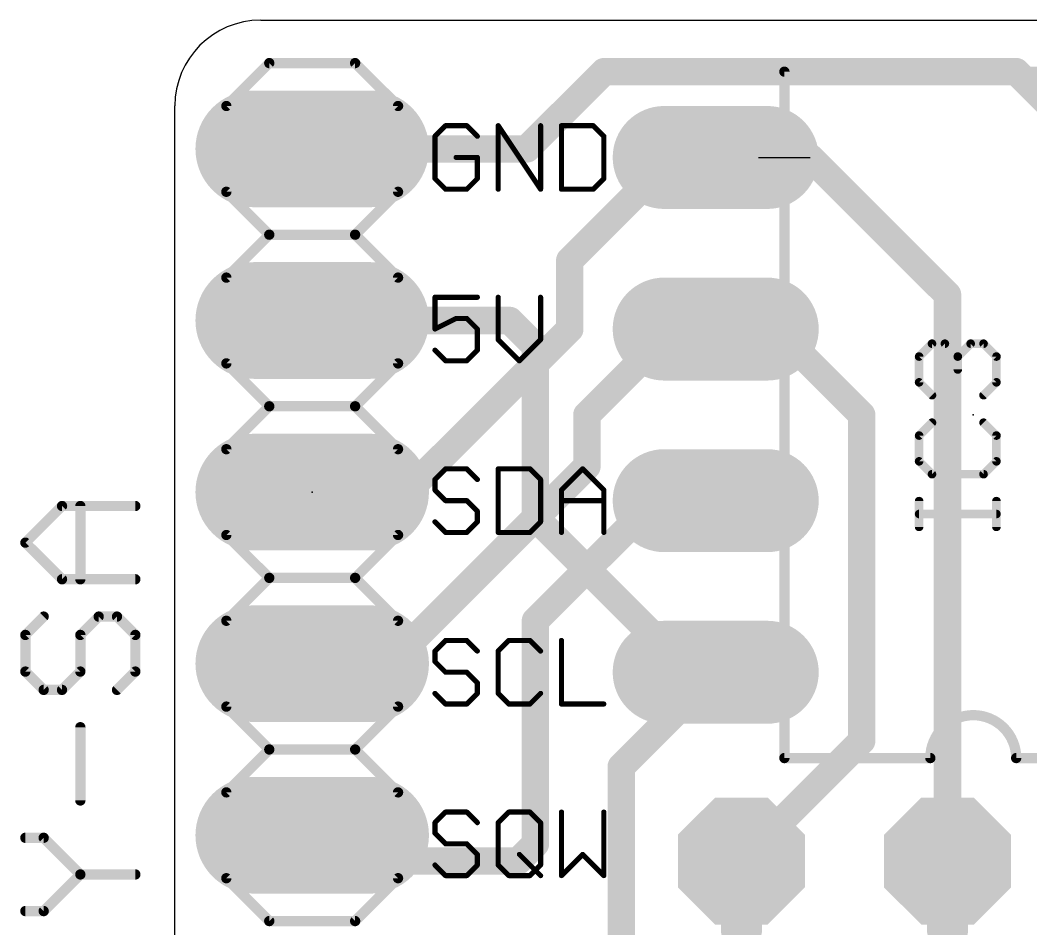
# Model space of a CAD drawing. Extents: x -2.3 to 30.4, y 0 to 24.1.
# Drawn here: x -2.29 to 12.66, y 10.68 to 24.13 of the extents above; entities that cross this region are included whole.
import ezdxf

# ---------------------------------------------------------------- set-up
doc = ezdxf.new("R2010")
doc.units = 0
for name, color, linetype in [('1', 12, 'CONTINUOUS'), ('16', 132, 'CONTINUOUS'), ('17', 110, 'CONTINUOUS'), ('19', 53, 'CONTINUOUS'), ('20', 53, 'CONTINUOUS'), ('21', 253, 'CONTINUOUS'), ('23', 53, 'CONTINUOUS'), ('25', 253, 'CONTINUOUS'), ('29', 253, 'CONTINUOUS'), ('30', 253, 'CONTINUOUS'), ('51', 253, 'CONTINUOUS')]:
    doc.layers.add(name, color=color, linetype=linetype)

# ---------------------------------------------------------------- blocks, each defined once
blk = doc.blocks.new('LONGP100')
at = {"const_width": 1}
blk.add_lwpolyline([(-0.5, 0), (0.5, 0)], dxfattribs=at)
at = {"const_width": 0.5}
for points in [[(-0.5, 0.25, 1), (-0.5, -0.25)], [(0.5, -0.25, 1), (0.5, 0.25)]]:
    blk.add_lwpolyline(points, format="xyb", dxfattribs=at)
blk = doc.blocks.new('RECT')
blk.add_solid([(-0.5, -0.5), (0.5, -0.5), (-0.5, 0.5), (0.5, 0.5)])
blk = doc.blocks.new('OCTAGONP')
at = {"const_width": 0.5}
blk.add_lwpolyline([(-0.25, -0.1036), (-0.25, 0.1036), (-0.1036, 0.25), (0.1036, 0.25), (0.25, 0.1036), (0.25, -0.1036), (0.1036, -0.25), (-0.1036, -0.25), (-0.25, -0.1036), (-0.25, 0.1036)], dxfattribs=at)

msp = doc.modelspace()

# ---------------------------------------------------------------- linework, layer by layer
at = {"layer": '1'}
for points, const_width in [([(5.207, 22.225), (6.35, 23.368)], 0.4064), ([(6.35, 23.368), (12.446, 23.368)], 0.4064), ([(12.446, 23.368), (12.954, 22.86)], 0.4064), ([(2.032, 22.225), (5.207, 22.225)], 0.4064), ([(4.953, 19.685), (2.032, 19.685)], 0.4064), ([(5.334, 19.304), (4.953, 19.685)], 0.4064), ([(5.334, 16.764), (5.334, 19.304)], 0.4064), ([(-2.2112, 16.3966), (-1.6689, 16.939)], 0.1524), ([(-1.6689, 16.939), (-0.5842, 16.939)], 0.1524), ([(-1.3977, 15.8543), (-1.3977, 16.939)], 0.1524), ([(7.62, 14.478), (5.334, 16.764)], 0.4064), ([(-1.6689, 15.8543), (-2.2112, 16.3966)], 0.1524), ([(-0.5842, 15.8543), (-1.6689, 15.8543)], 0.1524), ([(-1.94, 15.3018), (-2.2112, 15.0306)], 0.1524), ([(-1.3977, 15.0306), (-1.1265, 15.3018)], 0.1524), ([(-1.1265, 15.3018), (-0.8554, 15.3018)], 0.1524), ([(-0.8554, 15.3018), (-0.5842, 15.0306)], 0.1524), ([(-2.2112, 15.0306), (-2.2112, 14.4883)], 0.1524), ([(-1.3977, 14.4883), (-1.3977, 15.0306)], 0.1524), ([(-0.5842, 15.0306), (-0.5842, 14.4883)], 0.1524), ([(8.001, 14.478), (7.62, 14.478)], 0.4064), ([(-2.2112, 14.4883), (-1.94, 14.2171)], 0.1524), ([(-1.6689, 14.2171), (-1.3977, 14.4883)], 0.1524), ([(-0.5842, 14.4883), (-0.8554, 14.2171)], 0.1524), ([(-1.94, 14.2171), (-1.6689, 14.2171)], 0.1524), ([(-1.3977, 12.58), (-1.3977, 13.6646)], 0.1524), ([(-1.94, 12.0275), (-2.2112, 12.0275)], 0.1524), ([(-1.3977, 11.4852), (-1.94, 12.0275)], 0.1524), ([(-1.94, 10.9428), (-1.3977, 11.4852)], 0.1524), ([(-1.3977, 11.4852), (-0.5842, 11.4852)], 0.1524), ([(-2.2112, 10.9428), (-1.94, 10.9428)], 0.1524)]:
    msp.add_lwpolyline(points, dxfattribs=dict(at, const_width=const_width))
for points, const_width in [([(6.35, 23.4696, 1), (6.35, 23.2664)], 0.2032), ([(6.4218, 23.2962, 1), (6.2782, 23.4398)], 0.2032), ([(12.5178, 23.4398, 1), (12.3742, 23.2962)], 0.2032), ([(12.446, 23.2664, 1), (12.446, 23.4696)], 0.2032), ([(2.032, 22.3266, 1), (2.032, 22.1234)], 0.2032), ([(5.207, 22.1234, 1), (5.207, 22.3266)], 0.2032), ([(5.1352, 22.2968, 1), (5.2788, 22.1532)], 0.2032), ([(2.032, 19.7866, 1), (2.032, 19.5834)], 0.2032), ([(5.0248, 19.7568, 1), (4.8812, 19.6132)], 0.2032), ([(4.953, 19.5834, 1), (4.953, 19.7866)], 0.2032), ([(5.4356, 19.304, 1), (5.2324, 19.304)], 0.2032), ([(5.2622, 19.2322, 1), (5.4058, 19.3758)], 0.2032), ([(-1.6689, 16.9771, 1), (-1.6689, 16.9009)], 0.0762), ([(-1.6419, 16.912, 1), (-1.6958, 16.9659)], 0.0762), ([(-1.3596, 16.939, 1), (-1.4358, 16.939)], 0.0762), ([(-0.5842, 16.9009, 1), (-0.5842, 16.9771)], 0.0762), ([(5.4058, 16.8358, 1), (5.2622, 16.6922)], 0.2032), ([(5.2324, 16.764, 1), (5.4356, 16.764)], 0.2032), ([(-2.1842, 16.4236, 1), (-2.2381, 16.3697)], 0.0762), ([(-2.2381, 16.4236, 1), (-2.1842, 16.3697)], 0.0762), ([(-1.6689, 15.8924, 1), (-1.6689, 15.8162)], 0.0762), ([(-1.6958, 15.8274, 1), (-1.6419, 15.8812)], 0.0762), ([(-1.4358, 15.8543, 1), (-1.3596, 15.8543)], 0.0762), ([(-0.5842, 15.8162, 1), (-0.5842, 15.8924)], 0.0762), ([(-1.9131, 15.2749, 1), (-1.967, 15.3287)], 0.0762), ([(-1.1265, 15.3399, 1), (-1.1265, 15.2637)], 0.0762), ([(-1.0996, 15.2749, 1), (-1.1535, 15.3287)], 0.0762), ([(-0.8284, 15.3287, 1), (-0.8823, 15.2749)], 0.0762), ([(-0.8554, 15.2637, 1), (-0.8554, 15.3399)], 0.0762), ([(-2.1731, 15.0306, 1), (-2.2493, 15.0306)], 0.0762), ([(-1.3596, 15.0306, 1), (-1.4358, 15.0306)], 0.0762), ([(-0.5461, 15.0306, 1), (-0.6223, 15.0306)], 0.0762), ([(-2.2381, 15.0576, 1), (-2.1842, 15.0037)], 0.0762), ([(-1.4246, 15.0576, 1), (-1.3708, 15.0037)], 0.0762), ([(-0.6111, 15.0037, 1), (-0.5573, 15.0576)], 0.0762), ([(7.62, 14.5796, 1), (7.62, 14.3764)], 0.2032), ([(7.5482, 14.4062, 1), (7.6918, 14.5498)], 0.2032), ([(8.001, 14.3764, 1), (8.001, 14.5796)], 0.2032), ([(-2.2493, 14.4883, 1), (-2.1731, 14.4883)], 0.0762), ([(-2.1842, 14.5152, 1), (-2.2381, 14.4614)], 0.0762), ([(-1.4358, 14.4883, 1), (-1.3596, 14.4883)], 0.0762), ([(-1.3708, 14.4614, 1), (-1.4246, 14.5152)], 0.0762), ([(-0.6223, 14.4883, 1), (-0.5461, 14.4883)], 0.0762), ([(-0.5573, 14.4614, 1), (-0.6111, 14.5152)], 0.0762), ([(-1.94, 14.2552, 1), (-1.94, 14.179)], 0.0762), ([(-1.967, 14.1902, 1), (-1.9131, 14.2441)], 0.0762), ([(-1.6958, 14.2441, 1), (-1.6419, 14.1902)], 0.0762), ([(-1.6689, 14.179, 1), (-1.6689, 14.2552)], 0.0762), ([(-0.8823, 14.2441, 1), (-0.8284, 14.1902)], 0.0762), ([(-1.3596, 13.6646, 1), (-1.4358, 13.6646)], 0.0762), ([(-1.4358, 12.58, 1), (-1.3596, 12.58)], 0.0762), ([(-2.2112, 12.0656, 1), (-2.2112, 11.9894)], 0.0762), ([(-1.9131, 12.0544, 1), (-1.967, 12.0005)], 0.0762), ([(-1.94, 11.9894, 1), (-1.94, 12.0656)], 0.0762), ([(-1.3977, 11.5233, 1), (-1.3977, 11.4471)], 0.0762), ([(-1.3708, 11.4582, 1), (-1.4246, 11.5121)], 0.0762), ([(-1.4246, 11.4582, 1), (-1.3708, 11.5121)], 0.0762), ([(-0.5842, 11.4471, 1), (-0.5842, 11.5233)], 0.0762), ([(-2.2112, 10.9809, 1), (-2.2112, 10.9047)], 0.0762), ([(-1.967, 10.9698, 1), (-1.9131, 10.9159)], 0.0762), ([(-1.94, 10.9047, 1), (-1.94, 10.9809)], 0.0762)]:
    msp.add_lwpolyline(points, format="xyb", dxfattribs=dict(at, const_width=const_width))
at = {"layer": '16', "const_width": 0.4064}
for points in [[(5.842, 20.574), (7.366, 22.098)], [(7.366, 22.098), (8.001, 22.098)], [(8.001, 22.098), (8.636, 22.098)], [(11.43, 20.066), (9.398, 22.098)], [(5.842, 19.558), (5.842, 20.574)], [(11.43, 11.684), (11.43, 20.066)], [(7.62, 19.304), (8.001, 19.685)], [(8.001, 19.685), (8.128, 19.812)], [(8.001, 19.685), (8.001, 19.558)], [(3.429, 17.145), (5.842, 19.558)], [(8.001, 19.558), (7.874, 19.558)], [(8.001, 19.558), (8.89, 19.558)], [(8.89, 19.558), (10.16, 18.288)], [(6.096, 18.288), (7.112, 19.304)], [(7.112, 19.304), (7.62, 19.304)], [(6.096, 17.526), (6.096, 18.288)], [(10.16, 18.288), (10.16, 13.462)], [(3.175, 14.605), (6.096, 17.526)], [(2.032, 17.145), (3.429, 17.145)], [(5.334, 15.24), (7.112, 17.018)], [(7.112, 17.018), (8.001, 17.018)], [(5.334, 11.938), (5.334, 15.24)], [(2.032, 14.605), (3.175, 14.605)], [(6.604, 13.081), (8.001, 14.478)], [(10.16, 13.462), (8.382, 11.684)], [(6.604, 8.382), (6.604, 13.081)], [(1.905, 11.938), (2.032, 12.065)], [(1.778, 11.938), (1.905, 11.938)], [(2.286, 11.938), (1.905, 11.938)], [(2.54, 11.684), (2.286, 11.938)], [(5.08, 11.684), (5.334, 11.938)], [(2.54, 11.684), (5.08, 11.684)]]:
    msp.add_lwpolyline(points, dxfattribs=at)
at = {"layer": '16', "const_width": 0.2032}
for points in [[(7.366, 22.1996, 1), (7.366, 21.9964)], [(7.4378, 22.0262, 1), (7.2942, 22.1698)], [(8.001, 22.1996, 1), (8.001, 21.9964)], [(8.001, 21.9964, 1), (8.001, 22.1996)], [(8.636, 21.9964, 1), (8.636, 22.1996)], [(9.4698, 22.1698, 1), (9.3262, 22.0262)], [(5.9436, 20.574, 1), (5.7404, 20.574)], [(5.7702, 20.6458, 1), (5.9138, 20.5022)], [(11.5316, 20.066, 1), (11.3284, 20.066)], [(11.3582, 19.9942, 1), (11.5018, 20.1378)], [(8.1026, 19.685, 1), (7.8994, 19.685)], [(8.0728, 19.6132, 1), (7.9292, 19.7568)], [(8.1998, 19.7402, 1), (8.0562, 19.8838)], [(5.9138, 19.4862, 1), (5.7702, 19.6298)], [(7.874, 19.6596, 1), (7.874, 19.4564)], [(8.001, 19.6596, 1), (8.001, 19.4564)], [(7.9292, 19.7568, 1), (8.0728, 19.6132)], [(8.001, 19.4564, 1), (8.001, 19.6596)], [(8.9618, 19.6298, 1), (8.8182, 19.4862)], [(8.89, 19.4564, 1), (8.89, 19.6596)], [(5.7404, 19.558, 1), (5.9436, 19.558)], [(7.8994, 19.558, 1), (8.1026, 19.558)], [(7.112, 19.4056, 1), (7.112, 19.2024)], [(7.1838, 19.2322, 1), (7.0402, 19.3758)], [(7.5482, 19.3758, 1), (7.6918, 19.2322)], [(7.62, 19.2024, 1), (7.62, 19.4056)], [(6.1976, 18.288, 1), (5.9944, 18.288)], [(6.0242, 18.3598, 1), (6.1678, 18.2162)], [(10.2616, 18.288, 1), (10.0584, 18.288)], [(10.0882, 18.2162, 1), (10.2318, 18.3598)], [(6.1678, 17.4542, 1), (6.0242, 17.5978)], [(5.9944, 17.526, 1), (6.1976, 17.526)], [(2.032, 17.2466, 1), (2.032, 17.0434)], [(3.429, 17.0434, 1), (3.429, 17.2466)], [(3.3572, 17.2168, 1), (3.5008, 17.0732)], [(7.112, 17.1196, 1), (7.112, 16.9164)], [(7.1838, 16.9462, 1), (7.0402, 17.0898)], [(8.001, 16.9164, 1), (8.001, 17.1196)], [(5.4356, 15.24, 1), (5.2324, 15.24)], [(5.2622, 15.3118, 1), (5.4058, 15.1682)], [(2.032, 14.7066, 1), (2.032, 14.5034)], [(3.175, 14.5034, 1), (3.175, 14.7066)], [(3.1032, 14.6768, 1), (3.2468, 14.5332)], [(8.0728, 14.4062, 1), (7.9292, 14.5498)], [(10.2318, 13.3902, 1), (10.0882, 13.5338)], [(10.0584, 13.462, 1), (10.2616, 13.462)], [(6.7056, 13.081, 1), (6.5024, 13.081)], [(6.5322, 13.1528, 1), (6.6758, 13.0092)], [(2.1038, 11.9932, 1), (1.9602, 12.1368)], [(1.778, 12.0396, 1), (1.778, 11.8364)], [(1.905, 12.0396, 1), (1.905, 11.8364)], [(1.8332, 12.0098, 1), (1.9768, 11.8662)], [(1.905, 11.8364, 1), (1.905, 12.0396)], [(2.3578, 12.0098, 1), (2.2142, 11.8662)], [(2.286, 11.8364, 1), (2.286, 12.0396)], [(5.4058, 11.8662, 1), (5.2622, 12.0098)], [(5.2324, 11.938, 1), (5.4356, 11.938)], [(2.54, 11.7856, 1), (2.54, 11.5824)], [(2.4682, 11.6122, 1), (2.6118, 11.7558)], [(5.0082, 11.7558, 1), (5.1518, 11.6122)], [(5.08, 11.5824, 1), (5.08, 11.7856)], [(8.3102, 11.7558, 1), (8.4538, 11.6122)], [(11.3284, 11.684, 1), (11.5316, 11.684)]]:
    msp.add_lwpolyline(points, format="xyb", dxfattribs=at)
at = {"layer": '19'}
msp.add_line((8.636, 22.098), (9.398, 22.098), dxfattribs=at)
at = {"layer": '20'}
for p, q in [((1.27, 24.13), (29.083, 24.13)), ((0, 1.27), (0, 22.86))]:
    msp.add_line(p, q, dxfattribs=at)
msp.add_arc((1.27, 22.86), 1.27, 90, 180, dxfattribs=at)
at = {"layer": '21'}
for points, const_width in [([(0.762, 22.86), (1.397, 23.495)], 0.1524), ([(1.397, 23.495), (2.667, 23.495)], 0.1524), ([(2.667, 23.495), (3.302, 22.86)], 0.1524), ([(14.605, 23.368), (9.017, 23.368)], 0.1524), ([(9.017, 23.368), (9.017, 13.208)], 0.1524), ([(0.762, 21.59), (0.762, 22.86)], 0.1524), ([(3.302, 22.86), (3.302, 21.59)], 0.1524), ([(4.0049, 22.5687), (3.8481, 22.4119)], 0.0762), ([(4.3184, 22.5687), (4.0049, 22.5687)], 0.0762), ([(4.4752, 22.4119), (4.3184, 22.5687)], 0.0762), ([(4.7836, 21.6281), (4.7836, 22.5687)], 0.0762), ([(4.7836, 22.5687), (5.4107, 21.6281)], 0.0762), ([(5.4107, 21.6281), (5.4107, 22.5687)], 0.0762), ([(5.7191, 22.5687), (5.7191, 21.6281)], 0.0762), ([(6.1894, 22.5687), (5.7191, 22.5687)], 0.0762), ([(6.3462, 22.4119), (6.1894, 22.5687)], 0.0762), ([(3.8481, 22.4119), (3.8481, 21.7849)], 0.0762), ([(6.3462, 21.7849), (6.3462, 22.4119)], 0.0762), ([(4.4752, 22.0984), (4.1616, 22.0984)], 0.0762), ([(4.4752, 21.7849), (4.4752, 22.0984)], 0.0762), ([(3.8481, 21.7849), (4.0049, 21.6281)], 0.0762), ([(4.3184, 21.6281), (4.4752, 21.7849)], 0.0762), ([(6.1894, 21.6281), (6.3462, 21.7849)], 0.0762), ([(0.762, 21.59), (1.397, 20.955)], 0.1524), ([(2.667, 20.955), (3.302, 21.59)], 0.1524), ([(4.0049, 21.6281), (4.3184, 21.6281)], 0.0762), ([(5.7191, 21.6281), (6.1894, 21.6281)], 0.0762), ([(0.762, 20.32), (1.397, 20.955)], 0.1524), ([(1.397, 20.955), (2.667, 20.955)], 0.1524), ([(2.667, 20.955), (3.302, 20.32)], 0.1524), ([(0.762, 19.05), (0.762, 20.32)], 0.1524), ([(3.302, 20.32), (3.302, 19.05)], 0.1524), ([(4.4752, 20.0287), (3.8481, 20.0287)], 0.0762), ([(3.8481, 20.0287), (3.8481, 19.5584)], 0.0762), ([(4.7836, 20.0287), (4.7836, 19.4016)], 0.0762), ([(5.4107, 19.4016), (5.4107, 20.0287)], 0.0762), ([(3.8481, 19.5584), (4.1616, 19.7152)], 0.0762), ([(4.1616, 19.7152), (4.3184, 19.7152)], 0.0762), ([(4.3184, 19.7152), (4.4752, 19.5584)], 0.0762), ([(4.4752, 19.5584), (4.4752, 19.2449)], 0.0762), ([(4.7836, 19.4016), (5.0972, 19.0881)], 0.0762), ([(5.0972, 19.0881), (5.4107, 19.4016)], 0.0762), ([(4.0049, 19.0881), (3.8481, 19.2449)], 0.0762), ([(4.4752, 19.2449), (4.3184, 19.0881)], 0.0762), ([(0.762, 19.05), (1.397, 18.415)], 0.1524), ([(2.667, 18.415), (3.302, 19.05)], 0.1524), ([(4.3184, 19.0881), (4.0049, 19.0881)], 0.0762), ([(0.762, 17.78), (1.397, 18.415)], 0.1524), ([(1.397, 18.415), (2.667, 18.415)], 0.1524), ([(2.667, 18.415), (3.302, 17.78)], 0.1524), ([(0.762, 16.51), (0.762, 17.78)], 0.1524), ([(3.302, 17.78), (3.302, 16.51)], 0.1524), ([(4.0049, 17.4887), (3.8481, 17.3319)], 0.0762), ([(4.3184, 17.4887), (4.0049, 17.4887)], 0.0762), ([(4.4752, 17.3319), (4.3184, 17.4887)], 0.0762), ([(4.7836, 17.4887), (4.7836, 16.5481)], 0.0762), ([(5.2539, 17.4887), (4.7836, 17.4887)], 0.0762), ([(5.4107, 17.3319), (5.2539, 17.4887)], 0.0762), ([(5.7191, 17.1752), (6.0327, 17.4887)], 0.0762), ([(6.0327, 17.4887), (6.3462, 17.1752)], 0.0762), ([(3.8481, 17.3319), (3.8481, 17.1752)], 0.0762), ([(5.4107, 16.7049), (5.4107, 17.3319)], 0.0762), ([(3.8481, 17.1752), (4.0049, 17.0184)], 0.0762), ([(5.7191, 16.5481), (5.7191, 17.1752)], 0.0762), ([(6.3462, 17.1752), (6.3462, 16.5481)], 0.0762), ([(4.0049, 17.0184), (4.3184, 17.0184)], 0.0762), ([(4.3184, 17.0184), (4.4752, 16.8616)], 0.0762), ([(5.7191, 17.0184), (6.3462, 17.0184)], 0.0762), ([(4.4752, 16.8616), (4.4752, 16.7049)], 0.0762), ([(4.0049, 16.5481), (3.8481, 16.7049)], 0.0762), ([(4.4752, 16.7049), (4.3184, 16.5481)], 0.0762), ([(5.2539, 16.5481), (5.4107, 16.7049)], 0.0762), ([(1.397, 15.875), (0.762, 16.51)], 0.1524), ([(3.302, 16.51), (2.667, 15.875)], 0.1524), ([(4.3184, 16.5481), (4.0049, 16.5481)], 0.0762), ([(4.7836, 16.5481), (5.2539, 16.5481)], 0.0762), ([(0.762, 15.24), (1.397, 15.875)], 0.1524), ([(1.397, 15.875), (2.667, 15.875)], 0.1524), ([(2.667, 15.875), (3.302, 15.24)], 0.1524), ([(0.762, 13.97), (0.762, 15.24)], 0.1524), ([(3.302, 15.24), (3.302, 13.97)], 0.1524), ([(4.0049, 14.9487), (3.8481, 14.7919)], 0.0762), ([(4.3184, 14.9487), (4.0049, 14.9487)], 0.0762), ([(4.4752, 14.7919), (4.3184, 14.9487)], 0.0762), ([(4.9404, 14.9487), (4.7836, 14.7919)], 0.0762), ([(5.2539, 14.9487), (4.9404, 14.9487)], 0.0762), ([(5.4107, 14.7919), (5.2539, 14.9487)], 0.0762), ([(5.7191, 14.9487), (5.7191, 14.0081)], 0.0762), ([(3.8481, 14.7919), (3.8481, 14.6352)], 0.0762), ([(4.7836, 14.7919), (4.7836, 14.1649)], 0.0762), ([(3.8481, 14.6352), (4.0049, 14.4784)], 0.0762), ([(4.0049, 14.4784), (4.3184, 14.4784)], 0.0762), ([(4.3184, 14.4784), (4.4752, 14.3216)], 0.0762), ([(4.4752, 14.3216), (4.4752, 14.1649)], 0.0762), ([(4.0049, 14.0081), (3.8481, 14.1649)], 0.0762), ([(4.4752, 14.1649), (4.3184, 14.0081)], 0.0762), ([(4.7836, 14.1649), (4.9404, 14.0081)], 0.0762), ([(5.2539, 14.0081), (5.4107, 14.1649)], 0.0762), ([(1.397, 13.335), (0.762, 13.97)], 0.1524), ([(3.302, 13.97), (2.667, 13.335)], 0.1524), ([(4.3184, 14.0081), (4.0049, 14.0081)], 0.0762), ([(4.9404, 14.0081), (5.2539, 14.0081)], 0.0762), ([(5.7191, 14.0081), (6.3462, 14.0081)], 0.0762), ([(0.762, 12.7), (1.397, 13.335)], 0.1524), ([(1.397, 13.335), (2.667, 13.335)], 0.1524), ([(2.667, 13.335), (3.302, 12.7)], 0.1524), ([(9.017, 13.208), (11.176, 13.208)], 0.1524), ([(12.446, 13.208), (14.605, 13.208)], 0.1524), ([(0.762, 11.43), (0.762, 12.7)], 0.1524), ([(3.302, 12.7), (3.302, 11.43)], 0.1524), ([(4.0049, 12.4087), (3.8481, 12.2519)], 0.0762), ([(4.3184, 12.4087), (4.0049, 12.4087)], 0.0762), ([(4.4752, 12.2519), (4.3184, 12.4087)], 0.0762), ([(4.7836, 12.2519), (4.9404, 12.4087)], 0.0762), ([(4.9404, 12.4087), (5.2539, 12.4087)], 0.0762), ([(5.2539, 12.4087), (5.4107, 12.2519)], 0.0762), ([(5.7191, 12.4087), (5.7191, 11.4681)], 0.0762), ([(6.3462, 11.4681), (6.3462, 12.4087)], 0.0762), ([(3.8481, 12.2519), (3.8481, 12.0952)], 0.0762), ([(4.7836, 11.6249), (4.7836, 12.2519)], 0.0762), ([(5.4107, 12.2519), (5.4107, 11.6249)], 0.0762), ([(3.8481, 12.0952), (4.0049, 11.9384)], 0.0762), ([(4.0049, 11.9384), (4.3184, 11.9384)], 0.0762), ([(4.3184, 11.9384), (4.4752, 11.7816)], 0.0762), ([(4.4752, 11.7816), (4.4752, 11.6249)], 0.0762), ([(5.0972, 11.7816), (5.4107, 11.4681)], 0.0762), ([(5.7191, 11.4681), (6.0327, 11.7816)], 0.0762), ([(6.0327, 11.7816), (6.3462, 11.4681)], 0.0762), ([(4.0049, 11.4681), (3.8481, 11.6249)], 0.0762), ([(4.4752, 11.6249), (4.3184, 11.4681)], 0.0762), ([(4.9404, 11.4681), (4.7836, 11.6249)], 0.0762), ([(5.4107, 11.6249), (5.2539, 11.4681)], 0.0762), ([(0.762, 11.43), (1.397, 10.795)], 0.1524), ([(2.667, 10.795), (3.302, 11.43)], 0.1524), ([(4.3184, 11.4681), (4.0049, 11.4681)], 0.0762), ([(5.2539, 11.4681), (4.9404, 11.4681)], 0.0762), ([(1.397, 10.795), (2.667, 10.795)], 0.1524)]:
    msp.add_lwpolyline(points, dxfattribs=dict(at, const_width=const_width))
for points, const_width in [([(1.397, 23.5331, 1), (1.397, 23.4569)], 0.0762), ([(1.4239, 23.4681, 1), (1.3701, 23.5219)], 0.0762), ([(2.6939, 23.5219, 1), (2.6401, 23.4681)], 0.0762), ([(2.667, 23.4569, 1), (2.667, 23.5331)], 0.0762), ([(9.017, 23.4061, 1), (9.017, 23.3299)], 0.0762), ([(9.0551, 23.368, 1), (8.9789, 23.368)], 0.0762), ([(0.8001, 22.86, 1), (0.7239, 22.86)], 0.0762), ([(0.7351, 22.8869, 1), (0.7889, 22.8331)], 0.0762), ([(3.3401, 22.86, 1), (3.2639, 22.86)], 0.0762), ([(3.2751, 22.8331, 1), (3.3289, 22.8869)], 0.0762), ([(4.0049, 22.5878, 1), (4.0049, 22.5497)], 0.0381), ([(4.0183, 22.5552, 1), (3.9914, 22.5822)], 0.0381), ([(4.3319, 22.5822, 1), (4.3049, 22.5552)], 0.0381), ([(4.3184, 22.5497, 1), (4.3184, 22.5878)], 0.0381), ([(4.8027, 22.5687, 1), (4.7646, 22.5687)], 0.0381), ([(4.7995, 22.5793, 1), (4.7678, 22.5581)], 0.0381), ([(5.4297, 22.5687, 1), (5.3916, 22.5687)], 0.0381), ([(5.7191, 22.5878, 1), (5.7191, 22.5497)], 0.0381), ([(5.7382, 22.5687, 1), (5.7001, 22.5687)], 0.0381), ([(6.2029, 22.5822, 1), (6.176, 22.5552)], 0.0381), ([(6.1894, 22.5497, 1), (6.1894, 22.5878)], 0.0381), ([(3.8672, 22.4119, 1), (3.8291, 22.4119)], 0.0381), ([(3.8346, 22.4254, 1), (3.8616, 22.3985)], 0.0381), ([(4.4617, 22.3985, 1), (4.4886, 22.4254)], 0.0381), ([(6.3653, 22.4119, 1), (6.3272, 22.4119)], 0.0381), ([(6.3327, 22.3985, 1), (6.3597, 22.4254)], 0.0381), ([(4.1616, 22.1175, 1), (4.1616, 22.0794)], 0.0381), ([(4.4942, 22.0984, 1), (4.4561, 22.0984)], 0.0381), ([(4.4752, 22.0794, 1), (4.4752, 22.1175)], 0.0381), ([(3.8616, 21.7983, 1), (3.8346, 21.7714)], 0.0381), ([(3.8291, 21.7849, 1), (3.8672, 21.7849)], 0.0381), ([(4.4561, 21.7849, 1), (4.4942, 21.7849)], 0.0381), ([(4.4886, 21.7714, 1), (4.4617, 21.7983)], 0.0381), ([(6.3272, 21.7849, 1), (6.3653, 21.7849)], 0.0381), ([(6.3597, 21.7714, 1), (6.3327, 21.7983)], 0.0381), ([(0.7239, 21.59, 1), (0.8001, 21.59)], 0.0762), ([(0.7889, 21.6169, 1), (0.7351, 21.5631)], 0.0762), ([(3.2639, 21.59, 1), (3.3401, 21.59)], 0.0762), ([(3.3289, 21.5631, 1), (3.2751, 21.6169)], 0.0762), ([(4.0049, 21.6471, 1), (4.0049, 21.609)], 0.0381), ([(3.9914, 21.6146, 1), (4.0183, 21.6416)], 0.0381), ([(4.3049, 21.6416, 1), (4.3319, 21.6146)], 0.0381), ([(4.3184, 21.609, 1), (4.3184, 21.6471)], 0.0381), ([(4.7646, 21.6281, 1), (4.8027, 21.6281)], 0.0381), ([(5.3916, 21.6281, 1), (5.4297, 21.6281)], 0.0381), ([(5.3948, 21.6175, 1), (5.4265, 21.6387)], 0.0381), ([(5.7191, 21.6471, 1), (5.7191, 21.609)], 0.0381), ([(5.7001, 21.6281, 1), (5.7382, 21.6281)], 0.0381), ([(6.176, 21.6416, 1), (6.2029, 21.6146)], 0.0381), ([(6.1894, 21.609, 1), (6.1894, 21.6471)], 0.0381), ([(1.397, 20.9931, 1), (1.397, 20.9169)], 0.0762), ([(1.4239, 20.9281, 1), (1.3701, 20.9819)], 0.0762), ([(1.3701, 20.9281, 1), (1.4239, 20.9819)], 0.0762), ([(2.6939, 20.9819, 1), (2.6401, 20.9281)], 0.0762), ([(2.6401, 20.9819, 1), (2.6939, 20.9281)], 0.0762), ([(2.667, 20.9169, 1), (2.667, 20.9931)], 0.0762), ([(0.8001, 20.32, 1), (0.7239, 20.32)], 0.0762), ([(0.7351, 20.3469, 1), (0.7889, 20.2931)], 0.0762), ([(3.3401, 20.32, 1), (3.2639, 20.32)], 0.0762), ([(3.2751, 20.2931, 1), (3.3289, 20.3469)], 0.0762), ([(3.8481, 20.0478, 1), (3.8481, 20.0097)], 0.0381), ([(3.8672, 20.0287, 1), (3.8291, 20.0287)], 0.0381), ([(4.4752, 20.0097, 1), (4.4752, 20.0478)], 0.0381), ([(4.8027, 20.0287, 1), (4.7646, 20.0287)], 0.0381), ([(5.4297, 20.0287, 1), (5.3916, 20.0287)], 0.0381), ([(4.1616, 19.7342, 1), (4.1616, 19.6961)], 0.0381), ([(4.1702, 19.6981, 1), (4.1531, 19.7322)], 0.0381), ([(4.3319, 19.7286, 1), (4.3049, 19.7017)], 0.0381), ([(4.3184, 19.6961, 1), (4.3184, 19.7342)], 0.0381), ([(3.8396, 19.5754, 1), (3.8566, 19.5414)], 0.0381), ([(4.4942, 19.5584, 1), (4.4561, 19.5584)], 0.0381), ([(4.4617, 19.5449, 1), (4.4886, 19.5719)], 0.0381), ([(3.8291, 19.5584, 1), (3.8672, 19.5584)], 0.0381), ([(4.7971, 19.4151, 1), (4.7701, 19.3882)], 0.0381), ([(5.4242, 19.3882, 1), (5.3972, 19.4151)], 0.0381), ([(4.7646, 19.4016, 1), (4.8027, 19.4016)], 0.0381), ([(5.3916, 19.4016, 1), (5.4297, 19.4016)], 0.0381), ([(3.8616, 19.2583, 1), (3.8346, 19.2314)], 0.0381), ([(4.4561, 19.2449, 1), (4.4942, 19.2449)], 0.0381), ([(4.4886, 19.2314, 1), (4.4617, 19.2583)], 0.0381), ([(0.7239, 19.05, 1), (0.8001, 19.05)], 0.0762), ([(0.7889, 19.0769, 1), (0.7351, 19.0231)], 0.0762), ([(3.2639, 19.05, 1), (3.3401, 19.05)], 0.0762), ([(3.3289, 19.0231, 1), (3.2751, 19.0769)], 0.0762), ([(4.0049, 19.1072, 1), (4.0049, 19.0691)], 0.0381), ([(3.9914, 19.0746, 1), (4.0183, 19.1016)], 0.0381), ([(4.3049, 19.1016, 1), (4.3319, 19.0746)], 0.0381), ([(4.3184, 19.0691, 1), (4.3184, 19.1072)], 0.0381), ([(5.0837, 19.1016, 1), (5.1106, 19.0746)], 0.0381), ([(5.0837, 19.0746, 1), (5.1106, 19.1016)], 0.0381), ([(1.397, 18.4531, 1), (1.397, 18.3769)], 0.0762), ([(1.4239, 18.3881, 1), (1.3701, 18.4419)], 0.0762), ([(1.3701, 18.3881, 1), (1.4239, 18.4419)], 0.0762), ([(2.6939, 18.4419, 1), (2.6401, 18.3881)], 0.0762), ([(2.6401, 18.4419, 1), (2.6939, 18.3881)], 0.0762), ([(2.667, 18.3769, 1), (2.667, 18.4531)], 0.0762), ([(0.8001, 17.78, 1), (0.7239, 17.78)], 0.0762), ([(0.7351, 17.8069, 1), (0.7889, 17.7531)], 0.0762), ([(3.3401, 17.78, 1), (3.2639, 17.78)], 0.0762), ([(3.2751, 17.7531, 1), (3.3289, 17.8069)], 0.0762), ([(4.0049, 17.5078, 1), (4.0049, 17.4697)], 0.0381), ([(4.0183, 17.4752, 1), (3.9914, 17.5022)], 0.0381), ([(4.3319, 17.5022, 1), (4.3049, 17.4752)], 0.0381), ([(4.3184, 17.4697, 1), (4.3184, 17.5078)], 0.0381), ([(4.8027, 17.4887, 1), (4.7646, 17.4887)], 0.0381), ([(4.7836, 17.5078, 1), (4.7836, 17.4697)], 0.0381), ([(5.2674, 17.5022, 1), (5.2404, 17.4752)], 0.0381), ([(5.2539, 17.4697, 1), (5.2539, 17.5078)], 0.0381), ([(6.0461, 17.5022, 1), (6.0192, 17.4752)], 0.0381), ([(6.0461, 17.4752, 1), (6.0192, 17.5022)], 0.0381), ([(3.8672, 17.3319, 1), (3.8291, 17.3319)], 0.0381), ([(3.8346, 17.3454, 1), (3.8616, 17.3185)], 0.0381), ([(4.4617, 17.3185, 1), (4.4886, 17.3454)], 0.0381), ([(5.4297, 17.3319, 1), (5.3916, 17.3319)], 0.0381), ([(5.3972, 17.3185, 1), (5.4242, 17.3454)], 0.0381), ([(3.8616, 17.1886, 1), (3.8346, 17.1617)], 0.0381), ([(3.8291, 17.1752, 1), (3.8672, 17.1752)], 0.0381), ([(5.7382, 17.1752, 1), (5.7001, 17.1752)], 0.0381), ([(5.7057, 17.1886, 1), (5.7326, 17.1617)], 0.0381), ([(6.3653, 17.1752, 1), (6.3272, 17.1752)], 0.0381), ([(6.3327, 17.1617, 1), (6.3597, 17.1886)], 0.0381), ([(4.0049, 17.0374, 1), (4.0049, 16.9993)], 0.0381), ([(3.9914, 17.0049, 1), (4.0183, 17.0319)], 0.0381), ([(4.3319, 17.0319, 1), (4.3049, 17.0049)], 0.0381), ([(4.3184, 16.9993, 1), (4.3184, 17.0374)], 0.0381), ([(5.7191, 17.0374, 1), (5.7191, 16.9993)], 0.0381), ([(6.3462, 16.9993, 1), (6.3462, 17.0374)], 0.0381), ([(4.4942, 16.8616, 1), (4.4561, 16.8616)], 0.0381), ([(4.4617, 16.8482, 1), (4.4886, 16.8751)], 0.0381), ([(3.8616, 16.7183, 1), (3.8346, 16.6914)], 0.0381), ([(4.4561, 16.7049, 1), (4.4942, 16.7049)], 0.0381), ([(4.4886, 16.6914, 1), (4.4617, 16.7183)], 0.0381), ([(5.3916, 16.7049, 1), (5.4297, 16.7049)], 0.0381), ([(5.4242, 16.6914, 1), (5.3972, 16.7183)], 0.0381), ([(0.7239, 16.51, 1), (0.8001, 16.51)], 0.0762), ([(0.7889, 16.5369, 1), (0.7351, 16.4831)], 0.0762), ([(3.2639, 16.51, 1), (3.3401, 16.51)], 0.0762), ([(3.3289, 16.4831, 1), (3.2751, 16.5369)], 0.0762), ([(4.0049, 16.5672, 1), (4.0049, 16.5291)], 0.0381), ([(3.9914, 16.5346, 1), (4.0183, 16.5616)], 0.0381), ([(4.3049, 16.5616, 1), (4.3319, 16.5346)], 0.0381), ([(4.3184, 16.5291, 1), (4.3184, 16.5672)], 0.0381), ([(4.7836, 16.5672, 1), (4.7836, 16.5291)], 0.0381), ([(4.7646, 16.5481, 1), (4.8027, 16.5481)], 0.0381), ([(5.2404, 16.5616, 1), (5.2674, 16.5346)], 0.0381), ([(5.2539, 16.5291, 1), (5.2539, 16.5672)], 0.0381), ([(5.7001, 16.5481, 1), (5.7382, 16.5481)], 0.0381), ([(6.3272, 16.5481, 1), (6.3653, 16.5481)], 0.0381), ([(1.397, 15.9131, 1), (1.397, 15.8369)], 0.0762), ([(1.4239, 15.8481, 1), (1.3701, 15.9019)], 0.0762), ([(1.3701, 15.8481, 1), (1.4239, 15.9019)], 0.0762), ([(2.6939, 15.9019, 1), (2.6401, 15.8481)], 0.0762), ([(2.6401, 15.9019, 1), (2.6939, 15.8481)], 0.0762), ([(2.667, 15.8369, 1), (2.667, 15.9131)], 0.0762), ([(0.8001, 15.24, 1), (0.7239, 15.24)], 0.0762), ([(0.7351, 15.2669, 1), (0.7889, 15.2131)], 0.0762), ([(3.3401, 15.24, 1), (3.2639, 15.24)], 0.0762), ([(3.2751, 15.2131, 1), (3.3289, 15.2669)], 0.0762), ([(4.0049, 14.9678, 1), (4.0049, 14.9297)], 0.0381), ([(4.0183, 14.9352, 1), (3.9914, 14.9622)], 0.0381), ([(4.3319, 14.9622, 1), (4.3049, 14.9352)], 0.0381), ([(4.3184, 14.9297, 1), (4.3184, 14.9678)], 0.0381), ([(4.9404, 14.9678, 1), (4.9404, 14.9297)], 0.0381), ([(4.9539, 14.9352, 1), (4.9269, 14.9622)], 0.0381), ([(5.2674, 14.9622, 1), (5.2404, 14.9352)], 0.0381), ([(5.2539, 14.9297, 1), (5.2539, 14.9678)], 0.0381), ([(5.7382, 14.9487, 1), (5.7001, 14.9487)], 0.0381), ([(3.8672, 14.7919, 1), (3.8291, 14.7919)], 0.0381), ([(3.8346, 14.8054, 1), (3.8616, 14.7785)], 0.0381), ([(4.4617, 14.7785, 1), (4.4886, 14.8054)], 0.0381), ([(4.8027, 14.7919, 1), (4.7646, 14.7919)], 0.0381), ([(4.7701, 14.8054, 1), (4.7971, 14.7785)], 0.0381), ([(5.3972, 14.7785, 1), (5.4242, 14.8054)], 0.0381), ([(3.8616, 14.6486, 1), (3.8346, 14.6217)], 0.0381), ([(3.8291, 14.6352, 1), (3.8672, 14.6352)], 0.0381), ([(4.0049, 14.4975, 1), (4.0049, 14.4594)], 0.0381), ([(3.9914, 14.4649, 1), (4.0183, 14.4919)], 0.0381), ([(4.3319, 14.4919, 1), (4.3049, 14.4649)], 0.0381), ([(4.3184, 14.4594, 1), (4.3184, 14.4975)], 0.0381), ([(4.4942, 14.3216, 1), (4.4561, 14.3216)], 0.0381), ([(4.4617, 14.3082, 1), (4.4886, 14.3351)], 0.0381), ([(3.8616, 14.1783, 1), (3.8346, 14.1514)], 0.0381), ([(4.4886, 14.1514, 1), (4.4617, 14.1783)], 0.0381), ([(4.7971, 14.1783, 1), (4.7701, 14.1514)], 0.0381), ([(5.4242, 14.1514, 1), (5.3972, 14.1783)], 0.0381), ([(4.4561, 14.1649, 1), (4.4942, 14.1649)], 0.0381), ([(4.7646, 14.1649, 1), (4.8027, 14.1649)], 0.0381), ([(0.7239, 13.97, 1), (0.8001, 13.97)], 0.0762), ([(0.7889, 13.9969, 1), (0.7351, 13.9431)], 0.0762), ([(3.2639, 13.97, 1), (3.3401, 13.97)], 0.0762), ([(3.3289, 13.9431, 1), (3.2751, 13.9969)], 0.0762), ([(4.0049, 14.0272, 1), (4.0049, 13.9891)], 0.0381), ([(3.9914, 13.9946, 1), (4.0183, 14.0216)], 0.0381), ([(4.3049, 14.0216, 1), (4.3319, 13.9946)], 0.0381), ([(4.3184, 13.9891, 1), (4.3184, 14.0272)], 0.0381), ([(4.9404, 14.0272, 1), (4.9404, 13.9891)], 0.0381), ([(4.9269, 13.9946, 1), (4.9539, 14.0216)], 0.0381), ([(5.2404, 14.0216, 1), (5.2674, 13.9946)], 0.0381), ([(5.2539, 13.9891, 1), (5.2539, 14.0272)], 0.0381), ([(5.7191, 14.0272, 1), (5.7191, 13.9891)], 0.0381), ([(5.7001, 14.0081, 1), (5.7382, 14.0081)], 0.0381), ([(6.3462, 13.9891, 1), (6.3462, 14.0272)], 0.0381), ([(12.446, 13.208, 1), (11.176, 13.208)], 0.1524), ([(1.397, 13.3731, 1), (1.397, 13.2969)], 0.0762), ([(1.4239, 13.3081, 1), (1.3701, 13.3619)], 0.0762), ([(1.3701, 13.3081, 1), (1.4239, 13.3619)], 0.0762), ([(2.6939, 13.3619, 1), (2.6401, 13.3081)], 0.0762), ([(2.6401, 13.3619, 1), (2.6939, 13.3081)], 0.0762), ([(2.667, 13.2969, 1), (2.667, 13.3731)], 0.0762), ([(9.017, 13.2461, 1), (9.017, 13.1699)], 0.0762), ([(8.9789, 13.208, 1), (9.0551, 13.208)], 0.0762), ([(11.1379, 13.208, 1), (11.2141, 13.208)], 0.0762), ([(11.176, 13.1699, 1), (11.176, 13.2461)], 0.0762), ([(12.446, 13.2461, 1), (12.446, 13.1699)], 0.0762), ([(12.4079, 13.208, 1), (12.4841, 13.208)], 0.0762), ([(0.8001, 12.7, 1), (0.7239, 12.7)], 0.0762), ([(0.7351, 12.7269, 1), (0.7889, 12.6731)], 0.0762), ([(3.3401, 12.7, 1), (3.2639, 12.7)], 0.0762), ([(3.2751, 12.6731, 1), (3.3289, 12.7269)], 0.0762), ([(4.0049, 12.4278, 1), (4.0049, 12.3897)], 0.0381), ([(4.0183, 12.3952, 1), (3.9914, 12.4222)], 0.0381), ([(4.3319, 12.4222, 1), (4.3049, 12.3952)], 0.0381), ([(4.3184, 12.3897, 1), (4.3184, 12.4278)], 0.0381), ([(4.9404, 12.4278, 1), (4.9404, 12.3897)], 0.0381), ([(4.9539, 12.3952, 1), (4.9269, 12.4222)], 0.0381), ([(5.2674, 12.4222, 1), (5.2404, 12.3952)], 0.0381), ([(5.2539, 12.3897, 1), (5.2539, 12.4278)], 0.0381), ([(5.7382, 12.4087, 1), (5.7001, 12.4087)], 0.0381), ([(6.3653, 12.4087, 1), (6.3272, 12.4087)], 0.0381), ([(3.8672, 12.2519, 1), (3.8291, 12.2519)], 0.0381), ([(3.8346, 12.2654, 1), (3.8616, 12.2385)], 0.0381), ([(4.4617, 12.2385, 1), (4.4886, 12.2654)], 0.0381), ([(4.8027, 12.2519, 1), (4.7646, 12.2519)], 0.0381), ([(4.7701, 12.2654, 1), (4.7971, 12.2385)], 0.0381), ([(5.4297, 12.2519, 1), (5.3916, 12.2519)], 0.0381), ([(5.3972, 12.2385, 1), (5.4242, 12.2654)], 0.0381), ([(3.8616, 12.1086, 1), (3.8346, 12.0817)], 0.0381), ([(3.8291, 12.0952, 1), (3.8672, 12.0952)], 0.0381), ([(4.0049, 11.9575, 1), (4.0049, 11.9194)], 0.0381), ([(3.9914, 11.9249, 1), (4.0183, 11.9519)], 0.0381), ([(4.3319, 11.9519, 1), (4.3049, 11.9249)], 0.0381), ([(4.3184, 11.9194, 1), (4.3184, 11.9575)], 0.0381), ([(4.4942, 11.7816, 1), (4.4561, 11.7816)], 0.0381), ([(4.4617, 11.7682, 1), (4.4886, 11.7951)], 0.0381), ([(5.1106, 11.7951, 1), (5.0837, 11.7682)], 0.0381), ([(6.0461, 11.7951, 1), (6.0192, 11.7682)], 0.0381), ([(6.0461, 11.7682, 1), (6.0192, 11.7951)], 0.0381), ([(3.8616, 11.6383, 1), (3.8346, 11.6114)], 0.0381), ([(4.4886, 11.6114, 1), (4.4617, 11.6383)], 0.0381), ([(4.7971, 11.6383, 1), (4.7701, 11.6114)], 0.0381), ([(5.4242, 11.6114, 1), (5.3972, 11.6383)], 0.0381), ([(4.4561, 11.6249, 1), (4.4942, 11.6249)], 0.0381), ([(4.7646, 11.6249, 1), (4.8027, 11.6249)], 0.0381), ([(5.3916, 11.6249, 1), (5.4297, 11.6249)], 0.0381), ([(0.7239, 11.43, 1), (0.8001, 11.43)], 0.0762), ([(0.7889, 11.4569, 1), (0.7351, 11.4031)], 0.0762), ([(3.2639, 11.43, 1), (3.3401, 11.43)], 0.0762), ([(3.3289, 11.4031, 1), (3.2751, 11.4569)], 0.0762), ([(4.0049, 11.4871, 1), (4.0049, 11.449)], 0.0381), ([(3.9914, 11.4546, 1), (4.0183, 11.4816)], 0.0381), ([(4.3049, 11.4816, 1), (4.3319, 11.4546)], 0.0381), ([(4.3184, 11.449, 1), (4.3184, 11.4871)], 0.0381), ([(4.9404, 11.4871, 1), (4.9404, 11.449)], 0.0381), ([(4.9269, 11.4546, 1), (4.9539, 11.4816)], 0.0381), ([(5.2404, 11.4816, 1), (5.2674, 11.4546)], 0.0381), ([(5.2539, 11.449, 1), (5.2539, 11.4871)], 0.0381), ([(5.3972, 11.4546, 1), (5.4242, 11.4816)], 0.0381), ([(5.7057, 11.4816, 1), (5.7326, 11.4546)], 0.0381), ([(5.7001, 11.4681, 1), (5.7382, 11.4681)], 0.0381), ([(6.3272, 11.4681, 1), (6.3653, 11.4681)], 0.0381), ([(6.3327, 11.4546, 1), (6.3597, 11.4816)], 0.0381), ([(1.397, 10.8331, 1), (1.397, 10.7569)], 0.0762), ([(1.3701, 10.7681, 1), (1.4239, 10.8219)], 0.0762), ([(2.6401, 10.8219, 1), (2.6939, 10.7681)], 0.0762), ([(2.667, 10.7569, 1), (2.667, 10.8331)], 0.0762)]:
    msp.add_lwpolyline(points, format="xyb", dxfattribs=dict(at, const_width=const_width))
at = {"layer": '23'}
for p in [(11.811, 18.288), (2.032, 17.145)]:
    msp.add_point(p, dxfattribs=at)
at = {"layer": '25', "const_width": 0.127}
for points in [[(11.0099, 19.1511), (11.2006, 19.3417)], [(11.2006, 19.3417), (11.3913, 19.3417)], [(11.3913, 19.3417), (11.5819, 19.1511)], [(11.5819, 19.1511), (11.7726, 19.3417)], [(11.7726, 19.3417), (11.9632, 19.3417)], [(11.9632, 19.3417), (12.1539, 19.1511)], [(11.0099, 18.7698), (11.0099, 19.1511)], [(11.5819, 19.1511), (11.5819, 18.9604)], [(12.1539, 19.1511), (12.1539, 18.7698)], [(11.2006, 18.5791), (11.0099, 18.7698)], [(12.1539, 18.7698), (11.9632, 18.5791)], [(11.2006, 18.1724), (11.0099, 17.9817)], [(12.1539, 17.9817), (11.9632, 18.1724)], [(11.0099, 17.9817), (11.0099, 17.6004)], [(12.1539, 17.6004), (12.1539, 17.9817)], [(11.0099, 17.6004), (11.2006, 17.4097)], [(11.9632, 17.4097), (12.1539, 17.6004)], [(11.2006, 17.4097), (11.9632, 17.4097)], [(11.0099, 16.6301), (11.0099, 17.0114)], [(12.1539, 16.6301), (12.1539, 17.0114)], [(12.1539, 16.8208), (11.0099, 16.8208)]]:
    msp.add_lwpolyline(points, dxfattribs=at)
at = {"layer": '25', "const_width": 0.0635}
for points in [[(11.2006, 19.3735, 1), (11.2006, 19.31)], [(11.223, 19.3193, 1), (11.1781, 19.3642)], [(11.4137, 19.3642, 1), (11.3688, 19.3193)], [(11.3913, 19.31, 1), (11.3913, 19.3735)], [(11.7726, 19.3735, 1), (11.7726, 19.31)], [(11.795, 19.3193, 1), (11.7501, 19.3642)], [(11.9857, 19.3642, 1), (11.9408, 19.3193)], [(11.9632, 19.31, 1), (11.9632, 19.3735)], [(11.0417, 19.1511, 1), (10.9782, 19.1511)], [(10.9875, 19.1735, 1), (11.0324, 19.1286)], [(11.6137, 19.1511, 1), (11.5502, 19.1511)], [(11.5595, 19.1735, 1), (11.6044, 19.1286)], [(11.5595, 19.1286, 1), (11.6044, 19.1735)], [(12.1857, 19.1511, 1), (12.1221, 19.1511)], [(12.1314, 19.1286, 1), (12.1764, 19.1735)], [(11.5502, 18.9604, 1), (11.6137, 18.9604)], [(10.9782, 18.7698, 1), (11.0417, 18.7698)], [(11.0324, 18.7922, 1), (10.9875, 18.7473)], [(12.1221, 18.7698, 1), (12.1857, 18.7698)], [(12.1764, 18.7473, 1), (12.1314, 18.7922)], [(11.1781, 18.5566, 1), (11.223, 18.6015)], [(11.9408, 18.6015, 1), (11.9857, 18.5566)], [(11.223, 18.1499, 1), (11.1781, 18.1948)], [(11.9857, 18.1948, 1), (11.9408, 18.1499)], [(11.0417, 17.9817, 1), (10.9782, 17.9817)], [(10.9875, 18.0041, 1), (11.0324, 17.9592)], [(12.1857, 17.9817, 1), (12.1221, 17.9817)], [(12.1314, 17.9592, 1), (12.1764, 18.0041)], [(11.0324, 17.6228, 1), (10.9875, 17.5779)], [(12.1764, 17.5779, 1), (12.1314, 17.6228)], [(10.9782, 17.6004, 1), (11.0417, 17.6004)], [(12.1221, 17.6004, 1), (12.1857, 17.6004)], [(11.2006, 17.4414, 1), (11.2006, 17.378)], [(11.1781, 17.3872, 1), (11.223, 17.4322)], [(11.9408, 17.4322, 1), (11.9857, 17.3872)], [(11.9632, 17.378, 1), (11.9632, 17.4414)], [(11.0417, 17.0114, 1), (10.9782, 17.0114)], [(12.1857, 17.0114, 1), (12.1221, 17.0114)], [(11.0099, 16.8525, 1), (11.0099, 16.789)], [(12.1539, 16.789, 1), (12.1539, 16.8525)], [(10.9782, 16.6301, 1), (11.0417, 16.6301)], [(12.1221, 16.6301, 1), (12.1857, 16.6301)]]:
    msp.add_lwpolyline(points, format="xyb", dxfattribs=at)
at = {"layer": '51', "const_width": 0.6096}
for points in [[(8.382, 11.684), (8.382, 10.668)], [(11.43, 11.684), (11.43, 10.668)]]:
    msp.add_lwpolyline(points, dxfattribs=at)
at = {"layer": '51', "const_width": 0.3048}
for points in [[(8.5344, 11.684, 1), (8.2296, 11.684)], [(11.5824, 11.684, 1), (11.2776, 11.684)], [(8.2296, 10.668, 1), (8.5344, 10.668)], [(11.2776, 10.668, 1), (11.5824, 10.668)]]:
    msp.add_lwpolyline(points, format="xyb", dxfattribs=at)

# ---------------------------------------------------------------- block references
at = {"layer": '17'}
for name, p, xscale, yscale, rotation in [('LONGP100', (2.032, 22.225), 1.524, 1.524, 180), ('LONGP100', (2.032, 22.225), 1.524, 1.524, 180), ('LONGP100', (8.001, 22.098), 1.3208, 1.3208, 180), ('LONGP100', (8.001, 22.098), 1.3208, 1.3208, 180), ('LONGP100', (2.032, 19.685), 1.524, 1.524, 180), ('LONGP100', (2.032, 19.685), 1.524, 1.524, 180), ('LONGP100', (8.001, 19.558), 1.3208, 1.3208, 180), ('LONGP100', (8.001, 19.558), 1.3208, 1.3208, 180), ('LONGP100', (2.032, 17.145), 1.524, 1.524, 180), ('LONGP100', (2.032, 17.145), 1.524, 1.524, 180), ('LONGP100', (8.001, 17.018), 1.3208, 1.3208, 180), ('LONGP100', (8.001, 17.018), 1.3208, 1.3208, 180), ('LONGP100', (2.032, 14.605), 1.524, 1.524, 180), ('LONGP100', (2.032, 14.605), 1.524, 1.524, 180), ('LONGP100', (8.001, 14.478), 1.3208, 1.3208, 180), ('LONGP100', (8.001, 14.478), 1.3208, 1.3208, 180), ('LONGP100', (2.032, 12.065), 1.524, 1.524, 180), ('LONGP100', (2.032, 12.065), 1.524, 1.524, 180), ('OCTAGONP', (8.382, 11.684), 1.6764, 1.6764, 90), ('OCTAGONP', (8.382, 11.684), 1.6764, 1.6764, 90), ('OCTAGONP', (11.43, 11.684), 1.6764, 1.6764, 270), ('OCTAGONP', (11.43, 11.684), 1.6764, 1.6764, 270)]:
    msp.add_blockref(name, p, dxfattribs=dict(at, xscale=xscale, yscale=yscale, rotation=rotation))
at = {"layer": '29'}
for name, p, xscale, yscale, rotation in [('LONGP100', (2.032, 22.225), 1.7272, 1.7272, 180), ('LONGP100', (8.001, 22.098), 1.524, 1.524, 180), ('LONGP100', (2.032, 19.685), 1.7272, 1.7272, 180), ('LONGP100', (8.001, 19.558), 1.524, 1.524, 180), ('LONGP100', (2.032, 17.145), 1.7272, 1.7272, 180), ('LONGP100', (8.001, 17.018), 1.524, 1.524, 180), ('LONGP100', (2.032, 14.605), 1.7272, 1.7272, 180), ('LONGP100', (8.001, 14.478), 1.524, 1.524, 180), ('LONGP100', (2.032, 12.065), 1.7272, 1.7272, 180), ('OCTAGONP', (8.382, 11.684), 1.8796, 1.8796, 90), ('OCTAGONP', (11.43, 11.684), 1.8796, 1.8796, 270)]:
    msp.add_blockref(name, p, dxfattribs=dict(at, xscale=xscale, yscale=yscale, rotation=rotation))
at = {"layer": '30'}
for name, p, xscale, yscale, rotation in [('LONGP100', (2.032, 22.225), 1.7272, 1.7272, 180), ('LONGP100', (8.001, 22.098), 1.524, 1.524, 180), ('LONGP100', (2.032, 19.685), 1.7272, 1.7272, 180), ('LONGP100', (8.001, 19.558), 1.524, 1.524, 180), ('LONGP100', (2.032, 17.145), 1.7272, 1.7272, 180), ('LONGP100', (8.001, 17.018), 1.524, 1.524, 180), ('LONGP100', (2.032, 14.605), 1.7272, 1.7272, 180), ('LONGP100', (8.001, 14.478), 1.524, 1.524, 180), ('LONGP100', (2.032, 12.065), 1.7272, 1.7272, 180), ('OCTAGONP', (8.382, 11.684), 1.8796, 1.8796, 90), ('OCTAGONP', (11.43, 11.684), 1.8796, 1.8796, 270)]:
    msp.add_blockref(name, p, dxfattribs=dict(at, xscale=xscale, yscale=yscale, rotation=rotation))
at = {"layer": '51', "xscale": 0.508, "yscale": 0.508, "rotation": 90}
for p in [(2.032, 22.225), (2.032, 19.685), (2.032, 17.145), (2.032, 14.605), (2.032, 12.065)]:
    msp.add_blockref('RECT', p, dxfattribs=at)

doc.saveas('drawing.dxf')
